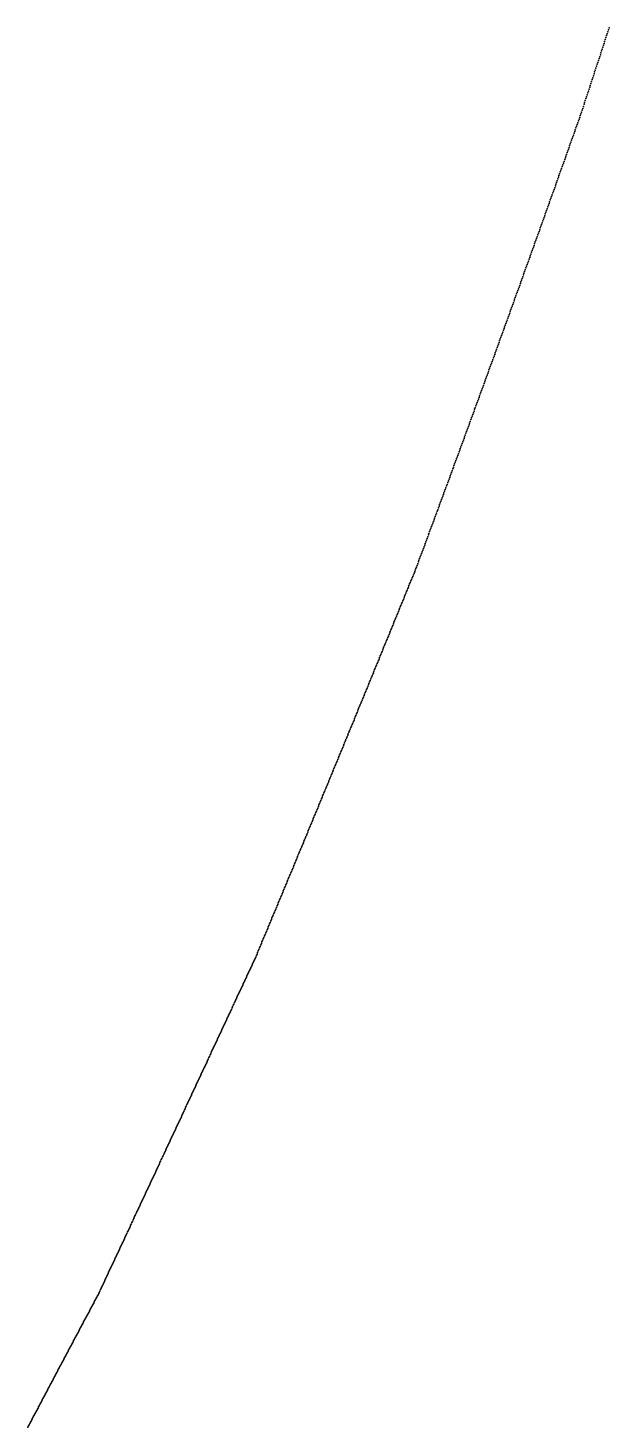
# Model space of a CAD drawing. Header units: metres. Extents: x 0 to 360, y 46 to 216.
# Drawn here: x 106.15 to 111.56, y 59.37 to 72.39 of the extents above; entities that cross this region are included whole.
import ezdxf

# ---------------------------------------------------------------- set-up
doc = ezdxf.new("R2010")
doc.units = ezdxf.units.M

msp = doc.modelspace()

# ---------------------------------------------------------------- linework, layer by layer
for p in [(111.559, 72.386), (111.513, 72.243), (111.518, 72.261), (111.524, 72.279), (111.53, 72.297), (111.536, 72.315), (111.542, 72.332), (111.547, 72.35), (111.553, 72.368), (111.472, 72.119), (111.478, 72.136), (111.483, 72.154), (111.489, 72.172), (111.495, 72.19), (111.501, 72.208), (111.507, 72.225), (111.431, 71.994), (111.437, 72.012), (111.443, 72.03), (111.449, 72.048), (111.454, 72.065), (111.46, 72.083), (111.466, 72.101), (111.384, 71.852), (111.39, 71.87), (111.396, 71.888), (111.402, 71.906), (111.408, 71.923), (111.414, 71.941), (111.419, 71.959), (111.425, 71.977), (111.344, 71.729), (111.35, 71.746), (111.355, 71.764), (111.361, 71.782), (111.367, 71.799), (111.373, 71.817), (111.379, 71.835), (111.303, 71.603), (111.309, 71.62), (111.315, 71.636), (111.32, 71.656), (111.326, 71.676), (111.332, 71.693), (111.338, 71.711), (111.256, 71.472), (111.262, 71.488), (111.268, 71.505), (111.274, 71.521), (111.28, 71.538), (111.286, 71.554), (111.291, 71.571), (111.297, 71.587), (111.21, 71.341), (111.216, 71.357), (111.222, 71.374), (111.227, 71.39), (111.233, 71.406), (111.239, 71.423), (111.245, 71.439), (111.251, 71.456), (111.163, 71.21), (111.169, 71.226), (111.175, 71.243), (111.181, 71.259), (111.187, 71.275), (111.192, 71.292), (111.198, 71.308), (111.204, 71.325), (111.117, 71.079), (111.123, 71.096), (111.128, 71.112), (111.134, 71.128), (111.14, 71.145), (111.146, 71.161), (111.152, 71.177), (111.157, 71.194), (111.07, 70.949), (111.076, 70.965), (111.082, 70.981), (111.088, 70.998), (111.093, 71.014), (111.099, 71.03), (111.105, 71.047), (111.111, 71.063), (111.024, 70.818), (111.029, 70.835), (111.035, 70.851), (111.041, 70.867), (111.047, 70.883), (111.053, 70.9), (111.059, 70.916), (111.064, 70.932), (110.977, 70.688), (110.983, 70.704), (110.989, 70.721), (110.994, 70.737), (111, 70.753), (111.006, 70.769), (111.012, 70.786), (111.018, 70.802), (110.93, 70.558), (110.936, 70.574), (110.942, 70.591), (110.948, 70.607), (110.954, 70.623), (110.96, 70.639), (110.965, 70.656), (110.971, 70.672), (110.884, 70.428), (110.89, 70.444), (110.896, 70.461), (110.901, 70.477), (110.907, 70.493), (110.913, 70.509), (110.919, 70.526), (110.925, 70.542), (110.837, 70.299), (110.843, 70.315), (110.849, 70.331), (110.855, 70.347), (110.861, 70.363), (110.866, 70.38), (110.872, 70.396), (110.878, 70.412), (110.791, 70.169), (110.797, 70.185), (110.802, 70.201), (110.808, 70.218), (110.814, 70.234), (110.82, 70.25), (110.826, 70.266), (110.831, 70.282), (110.744, 70.04), (110.75, 70.056), (110.756, 70.072), (110.762, 70.088), (110.767, 70.104), (110.773, 70.121), (110.779, 70.137), (110.785, 70.153), (110.698, 69.911), (110.703, 69.927), (110.709, 69.943), (110.715, 69.959), (110.721, 69.975), (110.727, 69.991), (110.733, 70.008), (110.738, 70.024), (110.651, 69.782), (110.657, 69.798), (110.663, 69.814), (110.668, 69.83), (110.674, 69.846), (110.68, 69.862), (110.686, 69.879), (110.692, 69.895), (110.604, 69.653), (110.61, 69.669), (110.616, 69.685), (110.622, 69.701), (110.628, 69.718), (110.634, 69.734), (110.639, 69.75), (110.645, 69.766), (110.558, 69.525), (110.564, 69.541), (110.569, 69.557), (110.575, 69.573), (110.581, 69.589), (110.587, 69.605), (110.593, 69.621), (110.599, 69.637), (110.505, 69.38), (110.511, 69.396), (110.517, 69.412), (110.523, 69.429), (110.529, 69.445), (110.535, 69.461), (110.54, 69.477), (110.546, 69.493), (110.552, 69.509), (110.459, 69.252), (110.465, 69.268), (110.471, 69.284), (110.476, 69.3), (110.482, 69.316), (110.488, 69.332), (110.494, 69.348), (110.5, 69.364), (110.412, 69.125), (110.418, 69.14), (110.424, 69.156), (110.43, 69.172), (110.436, 69.188), (110.441, 69.204), (110.447, 69.22), (110.453, 69.236), (110.366, 68.997), (110.372, 69.013), (110.377, 69.029), (110.383, 69.045), (110.389, 69.061), (110.395, 69.077), (110.401, 69.093), (110.406, 69.109), (110.319, 68.869), (110.325, 68.885), (110.331, 68.901), (110.337, 68.917), (110.342, 68.933), (110.348, 68.949), (110.354, 68.965), (110.36, 68.981), (110.273, 68.742), (110.278, 68.758), (110.284, 68.774), (110.29, 68.79), (110.296, 68.806), (110.302, 68.822), (110.307, 68.838), (110.313, 68.853), (110.22, 68.599), (110.226, 68.615), (110.232, 68.631), (110.238, 68.647), (110.243, 68.663), (110.249, 68.679), (110.255, 68.694), (110.261, 68.71), (110.267, 68.726), (110.174, 68.472), (110.179, 68.488), (110.185, 68.504), (110.191, 68.52), (110.197, 68.536), (110.203, 68.552), (110.209, 68.567), (110.214, 68.583), (110.127, 68.346), (110.133, 68.362), (110.139, 68.377), (110.144, 68.393), (110.15, 68.409), (110.156, 68.425), (110.162, 68.441), (110.168, 68.457), (110.08, 68.219), (110.086, 68.235), (110.092, 68.251), (110.098, 68.267), (110.104, 68.283), (110.11, 68.298), (110.115, 68.314), (110.121, 68.33), (110.028, 68.077), (110.034, 68.093), (110.04, 68.109), (110.045, 68.125), (110.051, 68.14), (110.057, 68.156), (110.063, 68.172), (110.069, 68.188), (110.075, 68.204), (109.981, 67.951), (109.987, 67.967), (109.993, 67.983), (109.999, 67.999), (110.005, 68.014), (110.011, 68.03), (110.016, 68.046), (110.022, 68.062), (109.935, 67.826), (109.941, 67.841), (109.946, 67.857), (109.952, 67.873), (109.958, 67.889), (109.964, 67.904), (109.97, 67.92), (109.976, 67.936), (109.888, 67.7), (109.894, 67.716), (109.9, 67.731), (109.906, 67.747), (109.912, 67.763), (109.917, 67.779), (109.923, 67.794), (109.929, 67.81), (109.836, 67.559), (109.842, 67.575), (109.847, 67.59), (109.853, 67.606), (109.859, 67.622), (109.865, 67.637), (109.871, 67.653), (109.877, 67.669), (109.882, 67.684), (109.789, 67.434), (109.795, 67.45), (109.801, 67.465), (109.807, 67.481), (109.813, 67.497), (109.818, 67.512), (109.824, 67.528), (109.83, 67.543), (109.737, 67.299), (109.743, 67.313), (109.749, 67.327), (109.754, 67.342), (109.76, 67.356), (109.766, 67.37), (109.772, 67.384), (109.778, 67.399), (109.783, 67.418), (109.684, 67.17), (109.69, 67.184), (109.696, 67.199), (109.702, 67.213), (109.708, 67.227), (109.714, 67.242), (109.719, 67.256), (109.725, 67.27), (109.731, 67.284), (109.632, 67.042), (109.638, 67.056), (109.644, 67.07), (109.65, 67.085), (109.655, 67.099), (109.661, 67.113), (109.667, 67.127), (109.673, 67.142), (109.679, 67.156), (109.58, 66.914), (109.585, 66.928), (109.591, 66.942), (109.597, 66.956), (109.603, 66.971), (109.609, 66.985), (109.615, 66.999), (109.62, 67.013), (109.626, 67.028), (109.527, 66.785), (109.533, 66.8), (109.539, 66.814), (109.545, 66.828), (109.551, 66.842), (109.556, 66.857), (109.562, 66.871), (109.568, 66.885), (109.574, 66.899), (109.475, 66.657), (109.481, 66.671), (109.486, 66.686), (109.492, 66.7), (109.498, 66.714), (109.504, 66.728), (109.51, 66.743), (109.516, 66.757), (109.521, 66.771), (109.422, 66.529), (109.428, 66.543), (109.434, 66.558), (109.44, 66.572), (109.446, 66.586), (109.452, 66.6), (109.457, 66.615), (109.463, 66.629), (109.469, 66.643), (109.364, 66.387), (109.37, 66.401), (109.376, 66.416), (109.382, 66.43), (109.387, 66.444), (109.393, 66.458), (109.399, 66.472), (109.405, 66.487), (109.411, 66.501), (109.417, 66.515), (109.312, 66.259), (109.318, 66.274), (109.323, 66.288), (109.329, 66.302), (109.335, 66.316), (109.341, 66.33), (109.347, 66.345), (109.352, 66.359), (109.358, 66.373), (109.259, 66.132), (109.265, 66.146), (109.271, 66.16), (109.277, 66.174), (109.283, 66.188), (109.288, 66.203), (109.294, 66.217), (109.3, 66.231), (109.306, 66.245), (109.207, 66.004), (109.213, 66.018), (109.219, 66.032), (109.224, 66.047), (109.23, 66.061), (109.236, 66.075), (109.242, 66.089), (109.248, 66.103), (109.253, 66.117), (109.154, 65.877), (109.16, 65.891), (109.166, 65.905), (109.172, 65.919), (109.178, 65.933), (109.184, 65.947), (109.189, 65.962), (109.195, 65.976), (109.201, 65.99), (109.096, 65.735), (109.102, 65.749), (109.108, 65.763), (109.114, 65.778), (109.12, 65.792), (109.125, 65.806), (109.131, 65.82), (109.137, 65.834), (109.143, 65.848), (109.149, 65.862), (109.044, 65.608), (109.05, 65.622), (109.055, 65.636), (109.061, 65.65), (109.067, 65.664), (109.073, 65.679), (109.079, 65.693), (109.085, 65.707), (109.09, 65.721), (108.991, 65.481), (108.997, 65.495), (109.003, 65.509), (109.009, 65.523), (109.015, 65.537), (109.02, 65.551), (109.026, 65.566), (109.032, 65.58), (109.038, 65.594), (108.939, 65.354), (108.945, 65.368), (108.951, 65.382), (108.956, 65.396), (108.962, 65.41), (108.968, 65.424), (108.974, 65.439), (108.98, 65.453), (108.986, 65.467), (108.887, 65.227), (108.892, 65.241), (108.898, 65.255), (108.904, 65.269), (108.91, 65.283), (108.916, 65.298), (108.921, 65.312), (108.927, 65.326), (108.933, 65.34), (108.828, 65.086), (108.834, 65.1), (108.84, 65.114), (108.846, 65.128), (108.852, 65.143), (108.857, 65.157), (108.863, 65.171), (108.869, 65.185), (108.875, 65.199), (108.881, 65.213), (108.776, 64.96), (108.782, 64.974), (108.787, 64.988), (108.793, 65.002), (108.799, 65.016), (108.805, 65.03), (108.811, 65.044), (108.817, 65.058), (108.822, 65.072), (108.723, 64.833), (108.729, 64.847), (108.735, 64.861), (108.741, 64.875), (108.747, 64.889), (108.753, 64.904), (108.758, 64.918), (108.764, 64.932), (108.77, 64.946), (108.671, 64.707), (108.677, 64.721), (108.683, 64.735), (108.688, 64.749), (108.694, 64.763), (108.7, 64.777), (108.706, 64.791), (108.712, 64.805), (108.718, 64.819), (108.613, 64.567), (108.619, 64.581), (108.624, 64.595), (108.63, 64.609), (108.636, 64.623), (108.642, 64.637), (108.648, 64.651), (108.653, 64.665), (108.659, 64.679), (108.665, 64.693), (108.56, 64.441), (108.566, 64.455), (108.572, 64.469), (108.578, 64.483), (108.584, 64.497), (108.589, 64.511), (108.595, 64.525), (108.601, 64.539), (108.607, 64.553), (108.508, 64.315), (108.514, 64.329), (108.52, 64.343), (108.525, 64.357), (108.531, 64.371), (108.537, 64.385), (108.543, 64.399), (108.549, 64.413), (108.554, 64.427), (108.45, 64.175), (108.455, 64.189), (108.461, 64.203), (108.467, 64.217), (108.473, 64.231), (108.479, 64.245), (108.485, 64.259), (108.49, 64.273), (108.496, 64.287), (108.502, 64.301), (108.397, 64.05), (108.403, 64.064), (108.409, 64.078), (108.415, 64.092), (108.42, 64.106), (108.426, 64.12), (108.432, 64.133), (108.438, 64.147), (108.444, 64.161), (108.345, 63.924), (108.351, 63.938), (108.356, 63.952), (108.362, 63.966), (108.368, 63.98), (108.374, 63.994), (108.38, 64.008), (108.386, 64.022), (108.391, 64.036), (108.286, 63.785), (108.292, 63.799), (108.298, 63.813), (108.304, 63.827), (108.31, 63.841), (108.316, 63.855), (108.321, 63.869), (108.327, 63.883), (108.333, 63.897), (108.339, 63.91), (108.228, 63.655), (108.234, 63.667), (108.24, 63.68), (108.246, 63.692), (108.252, 63.705), (108.257, 63.717), (108.263, 63.73), (108.269, 63.742), (108.275, 63.755), (108.281, 63.769), (108.17, 63.53), (108.176, 63.543), (108.182, 63.555), (108.187, 63.567), (108.193, 63.58), (108.199, 63.592), (108.205, 63.605), (108.211, 63.617), (108.217, 63.63), (108.222, 63.642), (108.106, 63.393), (108.112, 63.405), (108.118, 63.418), (108.123, 63.43), (108.129, 63.443), (108.135, 63.455), (108.141, 63.468), (108.147, 63.48), (108.152, 63.493), (108.158, 63.505), (108.164, 63.518), (108.048, 63.268), (108.053, 63.28), (108.059, 63.293), (108.065, 63.305), (108.071, 63.318), (108.077, 63.33), (108.083, 63.343), (108.088, 63.355), (108.094, 63.368), (108.1, 63.38), (107.989, 63.143), (107.995, 63.155), (108.001, 63.168), (108.007, 63.18), (108.013, 63.193), (108.018, 63.205), (108.024, 63.218), (108.03, 63.23), (108.036, 63.243), (108.042, 63.255), (107.925, 63.006), (107.931, 63.018), (107.937, 63.031), (107.943, 63.043), (107.949, 63.056), (107.954, 63.068), (107.96, 63.081), (107.966, 63.093), (107.972, 63.106), (107.978, 63.118), (107.983, 63.131), (107.867, 62.881), (107.873, 62.893), (107.879, 62.906), (107.884, 62.918), (107.89, 62.931), (107.896, 62.943), (107.902, 62.956), (107.908, 62.968), (107.914, 62.981), (107.919, 62.993), (107.803, 62.743), (107.809, 62.756), (107.815, 62.768), (107.82, 62.781), (107.826, 62.793), (107.832, 62.806), (107.838, 62.818), (107.844, 62.831), (107.849, 62.843), (107.855, 62.856), (107.861, 62.868), (107.745, 62.618), (107.75, 62.631), (107.756, 62.643), (107.762, 62.656), (107.768, 62.668), (107.774, 62.681), (107.78, 62.693), (107.785, 62.706), (107.791, 62.718), (107.797, 62.731), (107.68, 62.481), (107.686, 62.494), (107.692, 62.506), (107.698, 62.519), (107.704, 62.531), (107.71, 62.544), (107.715, 62.556), (107.721, 62.569), (107.727, 62.581), (107.733, 62.593), (107.739, 62.606), (107.622, 62.356), (107.628, 62.369), (107.634, 62.381), (107.64, 62.394), (107.646, 62.406), (107.651, 62.419), (107.657, 62.431), (107.663, 62.444), (107.669, 62.456), (107.675, 62.469), (107.564, 62.231), (107.57, 62.244), (107.576, 62.256), (107.581, 62.269), (107.587, 62.281), (107.593, 62.294), (107.599, 62.306), (107.605, 62.319), (107.611, 62.331), (107.616, 62.344), (107.5, 62.094), (107.506, 62.106), (107.511, 62.119), (107.517, 62.131), (107.523, 62.144), (107.529, 62.156), (107.535, 62.169), (107.541, 62.181), (107.546, 62.194), (107.552, 62.206), (107.558, 62.219), (107.442, 61.969), (107.447, 61.982), (107.453, 61.994), (107.459, 62.007), (107.465, 62.019), (107.471, 62.032), (107.476, 62.044), (107.482, 62.057), (107.488, 62.069), (107.494, 62.082), (107.377, 61.832), (107.383, 61.844), (107.389, 61.857), (107.395, 61.869), (107.401, 61.882), (107.407, 61.894), (107.412, 61.907), (107.418, 61.919), (107.424, 61.932), (107.43, 61.944), (107.436, 61.957), (107.319, 61.707), (107.325, 61.72), (107.331, 61.732), (107.337, 61.745), (107.342, 61.757), (107.348, 61.769), (107.354, 61.782), (107.36, 61.794), (107.366, 61.807), (107.372, 61.819), (107.255, 61.57), (107.261, 61.582), (107.267, 61.595), (107.272, 61.607), (107.278, 61.62), (107.284, 61.632), (107.29, 61.645), (107.296, 61.657), (107.302, 61.67), (107.307, 61.682), (107.313, 61.695), (107.197, 61.445), (107.203, 61.458), (107.208, 61.47), (107.214, 61.483), (107.22, 61.495), (107.226, 61.508), (107.232, 61.52), (107.238, 61.532), (107.243, 61.545), (107.249, 61.557), (107.138, 61.321), (107.144, 61.333), (107.15, 61.345), (107.156, 61.358), (107.162, 61.37), (107.168, 61.383), (107.173, 61.395), (107.179, 61.408), (107.185, 61.42), (107.191, 61.433), (107.074, 61.184), (107.08, 61.196), (107.086, 61.208), (107.092, 61.221), (107.098, 61.233), (107.103, 61.246), (107.109, 61.258), (107.115, 61.271), (107.121, 61.283), (107.127, 61.296), (107.133, 61.308), (107.016, 61.059), (107.022, 61.071), (107.028, 61.084), (107.034, 61.096), (107.039, 61.109), (107.045, 61.121), (107.051, 61.134), (107.057, 61.146), (107.063, 61.159), (107.068, 61.171), (106.952, 60.922), (106.958, 60.934), (106.964, 60.947), (106.969, 60.959), (106.975, 60.972), (106.981, 60.984), (106.987, 60.997), (106.993, 61.009), (106.999, 61.022), (107.004, 61.034), (107.01, 61.047), (106.894, 60.798), (106.899, 60.81), (106.905, 60.823), (106.911, 60.835), (106.917, 60.847), (106.923, 60.86), (106.929, 60.872), (106.934, 60.885), (106.94, 60.897), (106.946, 60.91), (106.829, 60.661), (106.835, 60.673), (106.841, 60.686), (106.847, 60.698), (106.853, 60.711), (106.859, 60.723), (106.864, 60.735), (106.87, 60.748), (106.876, 60.76), (106.882, 60.773), (106.888, 60.785), (106.765, 60.534), (106.771, 60.545), (106.777, 60.556), (106.783, 60.567), (106.789, 60.578), (106.795, 60.589), (106.8, 60.6), (106.806, 60.611), (106.812, 60.622), (106.818, 60.633), (106.824, 60.648), (106.695, 60.403), (106.701, 60.414), (106.707, 60.425), (106.713, 60.436), (106.719, 60.447), (106.725, 60.458), (106.73, 60.469), (106.736, 60.48), (106.742, 60.491), (106.748, 60.502), (106.754, 60.512), (106.76, 60.523), (106.625, 60.272), (106.631, 60.283), (106.637, 60.294), (106.643, 60.305), (106.649, 60.316), (106.655, 60.327), (106.66, 60.338), (106.666, 60.348), (106.672, 60.359), (106.678, 60.37), (106.684, 60.381), (106.69, 60.392), (106.555, 60.14), (106.561, 60.151), (106.567, 60.162), (106.573, 60.173), (106.579, 60.184), (106.585, 60.195), (106.59, 60.206), (106.596, 60.217), (106.602, 60.228), (106.608, 60.239), (106.614, 60.25), (106.62, 60.261), (106.486, 60.009), (106.491, 60.019), (106.497, 60.03), (106.503, 60.041), (106.509, 60.052), (106.515, 60.063), (106.521, 60.074), (106.526, 60.085), (106.532, 60.096), (106.538, 60.107), (106.544, 60.118), (106.55, 60.129), (106.421, 59.888), (106.427, 59.899), (106.433, 59.91), (106.439, 59.921), (106.445, 59.932), (106.451, 59.943), (106.456, 59.954), (106.462, 59.965), (106.468, 59.976), (106.474, 59.987), (106.48, 59.998), (106.351, 59.755), (106.357, 59.767), (106.363, 59.778), (106.369, 59.789), (106.375, 59.8), (106.381, 59.811), (106.386, 59.822), (106.392, 59.833), (106.398, 59.844), (106.404, 59.855), (106.41, 59.866), (106.416, 59.877), (106.281, 59.623), (106.287, 59.634), (106.293, 59.645), (106.299, 59.656), (106.305, 59.667), (106.311, 59.678), (106.316, 59.689), (106.322, 59.7), (106.328, 59.711), (106.334, 59.722), (106.34, 59.733), (106.346, 59.744), (106.211, 59.491), (106.217, 59.502), (106.223, 59.513), (106.229, 59.524), (106.235, 59.535), (106.241, 59.546), (106.246, 59.557), (106.252, 59.568), (106.258, 59.579), (106.264, 59.59), (106.27, 59.601), (106.276, 59.612), (106.147, 59.369), (106.153, 59.38), (106.159, 59.391), (106.165, 59.402), (106.171, 59.414), (106.176, 59.425), (106.182, 59.436), (106.188, 59.447), (106.194, 59.458), (106.2, 59.469), (106.206, 59.48)]:
    msp.add_point(p)

doc.saveas('drawing.dxf')
